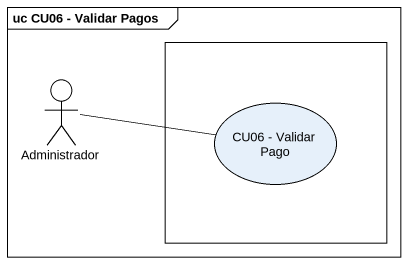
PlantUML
@startuml
mainframe uc CU06 - Validar Pagos
rectangle " " as rectangle1 {
  usecase "CU06 - Validar Pago" as CU06_Validar_Pago
}
actor Administrador
Administrador -right- CU06_Validar_Pago
@enduml
